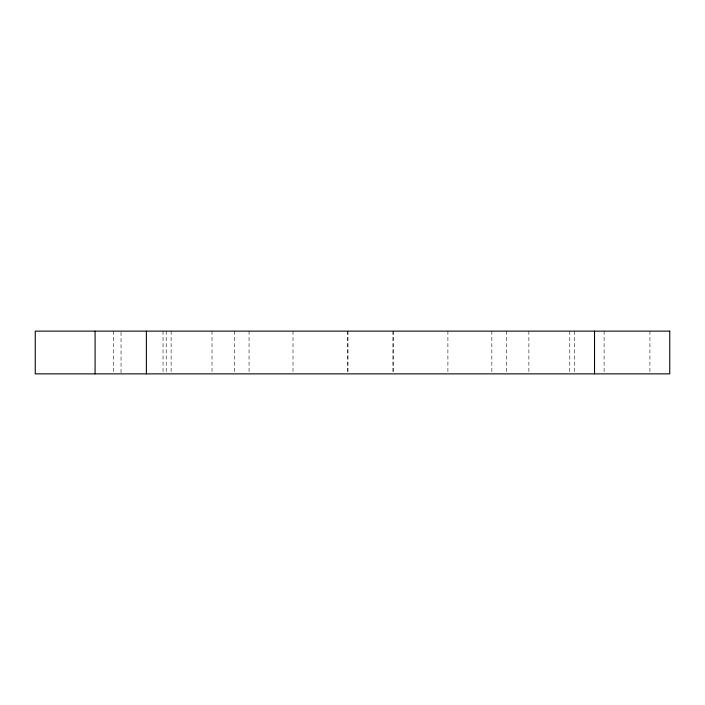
<?xml version="1.0" encoding="UTF-8"?>
<svg xmlns="http://www.w3.org/2000/svg" width="705" height="705" viewBox="0 0 705 705"><rect width="100%" height="100%" fill="white"/><g stroke="black" fill="none" stroke-linecap="round" stroke-linejoin="round"><path stroke-width="0.53" stroke-dasharray="3.52 2.64" d="M649.922 331.13L649.913 372.778M604.097 331.13L604.097 372.778M574.698 331.13L574.69 372.778M569.781 331.13L569.781 372.778M528.873 331.13L528.882 372.778M506.525 331.13L506.525 372.778M491.843 331.13L491.843 372.778M447.895 331.13L447.895 372.778M393.364 331.13L393.355 372.778M392.905 331.13L392.905 372.778M347.997 331.13L347.997 372.778M347.547 331.13L347.539 372.778M293.007 331.13L293.007 372.778M249.059 331.13L249.059 372.778M234.377 331.13L234.377 372.778M212.02 331.13L212.029 372.778M171.121 331.13L171.121 372.778M166.213 331.13L166.204 372.778M163.04 331.13L163.04 372.778M121.04 332.222L121.04 372.778M113.461 331.13L113.461 372.778"/><path stroke-width="1.06" d="M594.526 331.13L594.526 373.87M146.376 331.13L146.376 373.87M95.087 331.13L95.087 373.87M669.75 331.13L35.25 331.13L35.25 373.87L669.75 373.87L669.75 331.13"/></g></svg>
